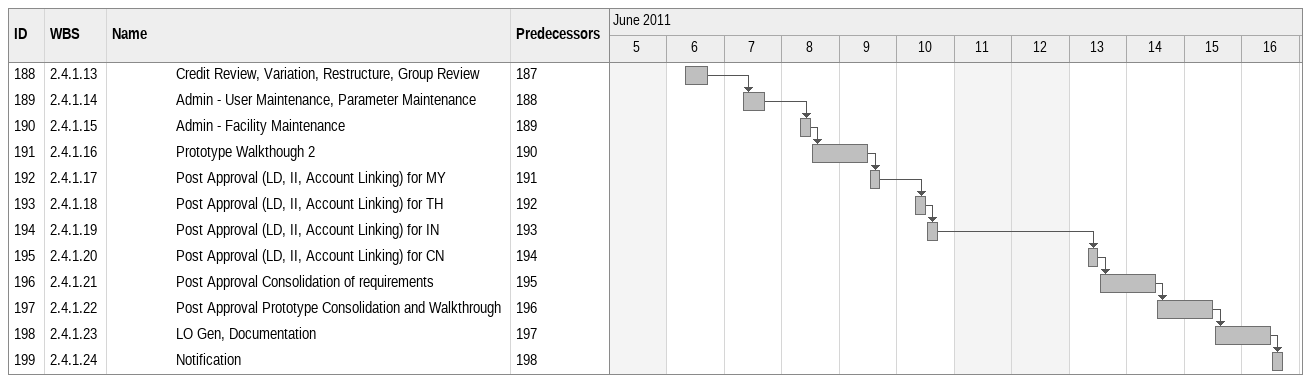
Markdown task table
| ID | WBS | Task | Start | Finish | Predecessors |
|---|---|---|---|---|---|
| 188 | 2.4.1.13 | Credit Review, Variation, Restructure, Group Review | 2011-06-06 | 2011-06-06 | 187 |
| 189 | 2.4.1.14 | Admin - User Maintenance, Parameter Maintenance | 2011-06-07 | 2011-06-07 | 188 |
| 190 | 2.4.1.15 | Admin - Facility Maintenance | 2011-06-08 | 2011-06-08 | 189 |
| 191 | 2.4.1.16 | Prototype Walkthough 2 | 2011-06-08 | 2011-06-09 | 190 |
| 192 | 2.4.1.17 | Post Approval (LD, II, Account Linking) for MY | 2011-06-09 | 2011-06-09 | 191 |
| 193 | 2.4.1.18 | Post Approval (LD, II, Account Linking) for TH | 2011-06-10 | 2011-06-10 | 192 |
| 194 | 2.4.1.19 | Post Approval (LD, II, Account Linking) for IN | 2011-06-10 | 2011-06-10 | 193 |
| 195 | 2.4.1.20 | Post Approval (LD, II, Account Linking) for CN | 2011-06-13 | 2011-06-13 | 194 |
| 196 | 2.4.1.21 | Post Approval Consolidation of requirements | 2011-06-13 | 2011-06-14 | 195 |
| 197 | 2.4.1.22 | Post Approval Prototype Consolidation and Walkthrough | 2011-06-14 | 2011-06-15 | 196 |
| 198 | 2.4.1.23 | LO Gen, Documentation | 2011-06-15 | 2011-06-16 | 197 |
| 199 | 2.4.1.24 | Notification | 2011-06-16 | 2011-06-16 | 198 |
